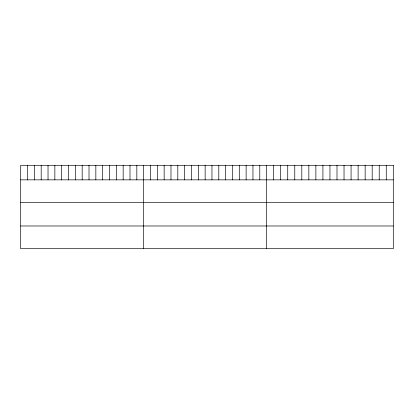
<?xml version="1.0" encoding="UTF-8"?>
<svg xmlns="http://www.w3.org/2000/svg" width="414" height="414" viewBox="0 0 414 414"><rect width="100%" height="100%" fill="white"/><g stroke="black" fill="none" stroke-linecap="round" stroke-linejoin="round"><path stroke-width="0.62" d="M20.7 179.852L393.3 179.852M20.7 202.575L393.3 202.575M20.7 225.982L393.3 225.982M386.262 165.3L386.262 179.852M379.224 165.3L379.224 179.852M372.186 165.3L372.186 179.852M365.148 165.3L365.148 179.852M358.11 165.3L358.11 179.852M351.072 165.3L351.072 179.852M344.034 165.3L344.034 179.852M336.996 165.3L336.996 179.852M329.958 165.3L329.958 179.852M322.92 165.3L322.92 179.852M315.882 165.3L315.882 179.852M308.844 165.3L308.844 179.852M301.806 165.3L301.806 179.852M294.768 165.3L294.768 179.852M287.73 165.3L287.73 179.852M280.692 165.3L280.692 179.852M273.654 165.3L273.654 179.852M266.616 165.3L266.616 248.7M259.785 165.3L259.785 179.852M252.954 165.3L252.954 179.852M246.123 165.3L246.123 179.852M239.292 165.3L239.292 179.852M232.461 165.3L232.461 179.852M225.63 165.3L225.63 179.852M218.799 165.3L218.799 179.852M211.968 165.3L211.968 179.852M205.137 165.3L205.137 179.852M198.306 165.3L198.306 179.852M191.475 165.3L191.475 179.852M184.644 165.3L184.644 179.852M177.813 165.3L177.813 179.852M170.982 165.3L170.982 179.852M164.151 165.3L164.151 179.852M157.32 165.3L157.32 179.852M150.489 165.3L150.489 179.852M143.658 165.3L143.658 248.7M136.827 165.3L136.827 179.852M129.996 165.3L129.996 179.852M123.165 165.3L123.165 179.852M116.334 165.3L116.334 179.852M109.503 165.3L109.503 179.852M102.672 165.3L102.672 179.852M95.841 165.3L95.841 179.852M89.01 165.3L89.01 179.852M82.179 165.3L82.179 179.852M75.348 165.3L75.348 179.852M68.517 165.3L68.517 179.852M61.686 165.3L61.686 179.852M54.855 165.3L54.855 179.852M48.024 165.3L48.024 179.852M41.193 165.3L41.193 179.852M34.362 165.3L34.362 179.852M27.531 165.3L27.531 179.852M393.3 165.3L20.7 165.3L20.7 248.7L393.3 248.7L393.3 165.3"/></g></svg>
